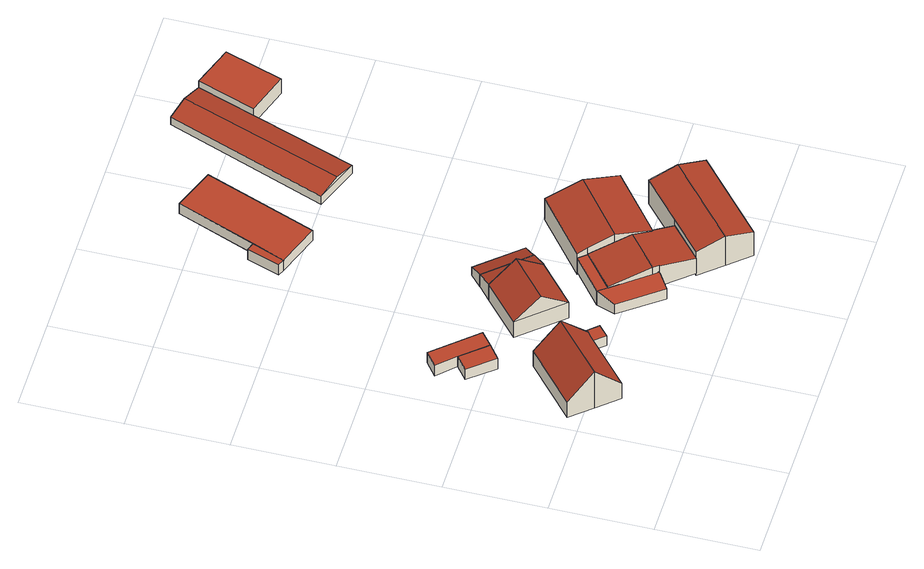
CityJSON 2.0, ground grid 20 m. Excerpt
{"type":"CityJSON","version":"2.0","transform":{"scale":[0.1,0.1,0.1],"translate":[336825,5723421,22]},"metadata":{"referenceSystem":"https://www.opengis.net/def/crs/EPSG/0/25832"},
"CityObjects":{
"building1":{"type":"Building","attributes":{"Geometrietyp2DReferenz":"3000","Gemeindeschluessel":"05170048","function":"31001_1010","roofType":"3100","measuredHeight":9.51},"address":[{"country":"Germany","locality":"Wesel","thoroughfareNumber":"27","thoroughfareName":"Willy-Brandt-Straße"}],"geometry":[{"type":"Solid","lod":"2","boundaries":[[[[0,1,2,3]],[[4,5,1,0]],[[6,7,5,4]],[[8,9,7,6]],[[10,11,9,8]],[[12,13,11,10]],[[14,15,13,12]],[[3,2,15,14]],[[3,14,12,10,8,0]],[[6,4,0,8]],[[1,5,7,9,11,13,15,2]]]],"semantics":{"surfaces":[{"type":"WallSurface"},{"type":"RoofSurface"},{"type":"GroundSurface"}],"values":[[0,0,0,0,0,0,0,0,1,1,2]]}}]},
"building2":{"type":"Building","attributes":{"Geometrietyp2DReferenz":"3000","Gemeindeschluessel":"05170048","function":"31001_2720","roofType":"1000","measuredHeight":2.78},"address":[{"country":"Germany","locality":"Wesel","thoroughfareNumber":"27","thoroughfareName":"Willy-Brandt-Straße"}],"geometry":[{"type":"Solid","lod":"2","boundaries":[[[[16,17,18,19]],[[20,21,17,16]],[[22,23,21,20]],[[19,18,23,22]],[[20,16,19,22]],[[17,21,23,18]]]],"semantics":{"surfaces":[{"type":"WallSurface"},{"type":"RoofSurface"},{"type":"GroundSurface"}],"values":[[0,0,0,0,1,2]]}}]},
"building3":{"type":"Building","attributes":{"Geometrietyp2DReferenz":"3000","Gemeindeschluessel":"05170048","function":"51009_1610","roofType":"1000","measuredHeight":2.78},"geometry":[{"type":"Solid","lod":"2","boundaries":[[[[24,25,26,27]],[[22,23,25,24]],[[20,21,23,22]],[[28,29,21,20]],[[27,26,29,28]],[[20,22,24,27,28]],[[25,23,21,29,26]]]],"semantics":{"surfaces":[{"type":"WallSurface"},{"type":"RoofSurface"},{"type":"GroundSurface"}],"values":[[0,0,0,0,0,1,2]]}}]},
"building4":{"type":"Building","attributes":{"Geometrietyp2DReferenz":"3000","Gemeindeschluessel":"05170048","function":"31001_2723","roofType":"1000","measuredHeight":2.58},"address":[{"country":"Germany","locality":"Wesel","thoroughfareNumber":"27","thoroughfareName":"Willy-Brandt-Straße"}],"geometry":[{"type":"Solid","lod":"2","boundaries":[[[[30,31,32,33]],[[34,35,31,30]],[[36,37,35,34]],[[38,39,37,36]],[[40,41,39,38]],[[33,32,41,40]],[[38,36,34,30,33,40]],[[31,35,37,39,41,32]]]],"semantics":{"surfaces":[{"type":"WallSurface"},{"type":"RoofSurface"},{"type":"GroundSurface"}],"values":[[0,0,0,0,0,0,1,2]]}}]},
"building5":{"type":"Building","attributes":{"Geometrietyp2DReferenz":"3000","Gemeindeschluessel":"05170048","function":"31001_2720","roofType":"3100","measuredHeight":8.32},"address":[{"country":"Germany","locality":"Wesel","thoroughfareNumber":"27","thoroughfareName":"Willy-Brandt-Straße"}],"geometry":[{"type":"Solid","lod":"2","boundaries":[[[[42,43,44,45]],[[46,47,43,42]],[[48,49,47,46]],[[45,44,49,48]],[[42,50,46]],[[48,51,45]],[[45,51,50,42]],[[46,50,51,48]],[[43,47,49,44]]]],"semantics":{"surfaces":[{"type":"WallSurface"},{"type":"RoofSurface"},{"type":"GroundSurface"}],"values":[[0,0,0,0,0,0,1,1,2]]}}]},
"building6":{"type":"Building","attributes":{"Gemeindeschluessel":"05170048","Geometrietyp2DReferenz":"3000","function":"51009_1610"},"children":["building6-1","building6-2"]},
"building6-1":{"type":"BuildingPart","attributes":{"roofType":"2100","measuredHeight":3.65},"parents":["building6"],"geometry":[{"type":"Solid","lod":"2","boundaries":[[[[52,53,54,55]],[[56,57,53,52]],[[58,59,57,56]],[[60,61,59,58]],[[55,54,62,63]],[[60,58,56,52,55,63]],[[53,57,59,61,62,54]],[[63,62,61,60]]]],"semantics":{"surfaces":[{"type":"WallSurface"},{"type":"RoofSurface"},{"type":"GroundSurface"},{"type":"ClosureSurface"}],"values":[[0,0,0,0,0,1,2,3]]}}]},
"building6-2":{"type":"BuildingPart","attributes":{"roofType":"1000","measuredHeight":3.65},"parents":["building6"],"geometry":[{"type":"Solid","lod":"2","boundaries":[[[[64,65,61,60]],[[66,67,65,64]],[[63,62,67,66]],[[66,64,60,63]],[[65,67,62,61]],[[60,61,62,63]]]],"semantics":{"surfaces":[{"type":"WallSurface"},{"type":"RoofSurface"},{"type":"GroundSurface"},{"type":"ClosureSurface"}],"values":[[0,0,0,1,2,3]]}}]},
"building7":{"type":"Building","attributes":{"Geometrietyp2DReferenz":"3000","Gemeindeschluessel":"05170048","function":"31001_2720","roofType":"2100","measuredHeight":4.21},"address":[{"country":"Germany","locality":"Wesel","thoroughfareNumber":"27","thoroughfareName":"Willy-Brandt-Straße"}],"geometry":[{"type":"Solid","lod":"2","boundaries":[[[[68,69,49,70]],[[71,72,69,68]],[[73,74,72,71]],[[75,44,74,73]],[[70,49,44,75]],[[73,71,68,70,75]],[[69,72,74,44,49]]]],"semantics":{"surfaces":[{"type":"WallSurface"},{"type":"RoofSurface"},{"type":"GroundSurface"}],"values":[[0,0,0,0,0,1,2]]}}]},
"building8":{"type":"Building","attributes":{"Geometrietyp2DReferenz":"3000","Gemeindeschluessel":"05170048","function":"31001_2720","roofType":"3100","measuredHeight":5.49},"address":[{"country":"Germany","locality":"Wesel","thoroughfareNumber":"27","thoroughfareName":"Willy-Brandt-Straße"}],"geometry":[{"type":"Solid","lod":"2","boundaries":[[[[76,77,78,79]],[[80,81,77,76]],[[82,83,81,80]],[[84,85,83,82]],[[86,53,85,84]],[[87,54,53,86]],[[88,89,54,87]],[[90,62,89,88]],[[91,67,62,90]],[[79,78,67,91]],[[91,90,88,79]],[[87,86,84,82,80,76,79,88]],[[77,81,83,85,53,54,89,62,67,78]]]],"semantics":{"surfaces":[{"type":"WallSurface"},{"type":"RoofSurface"},{"type":"GroundSurface"}],"values":[[0,0,0,0,0,0,0,0,0,0,1,1,2]]}}]},
"building9":{"type":"Building","attributes":{"Geometrietyp2DReferenz":"3000","Gemeindeschluessel":"05170048","function":"31001_2720","roofType":"2100","measuredHeight":3.1},"address":[{"country":"Germany","locality":"Wesel","thoroughfareNumber":"27","thoroughfareName":"Willy-Brandt-Straße"}],"geometry":[{"type":"Solid","lod":"2","boundaries":[[[[92,93,94,68]],[[95,96,93,92]],[[71,97,96,95]],[[68,94,97,71]],[[95,92,68,71]],[[93,96,97,94]]]],"semantics":{"surfaces":[{"type":"WallSurface"},{"type":"RoofSurface"},{"type":"GroundSurface"}],"values":[[0,0,0,0,1,2]]}}]},
"building10":{"type":"Building","attributes":{"Geometrietyp2DReferenz":"3000","Gemeindeschluessel":"05170048","function":"31001_2720","roofType":"3100","measuredHeight":7.53},"address":[{"country":"Germany","locality":"Wesel","thoroughfareNumber":"27","thoroughfareName":"Willy-Brandt-Straße"}],"geometry":[{"type":"Solid","lod":"2","boundaries":[[[[98,99,100,101]],[[102,103,99,98]],[[104,105,103,102]],[[106,107,105,104]],[[108,109,107,106]],[[110,111,109,108]],[[112,113,111,110]],[[101,100,113,112]],[[106,104,102,98,108]],[[101,112,110,108,98]],[[99,103,105,107,109,111,113,100]]]],"semantics":{"surfaces":[{"type":"WallSurface"},{"type":"RoofSurface"},{"type":"GroundSurface"}],"values":[[0,0,0,0,0,0,0,0,1,1,2]]}}]},
"building11":{"type":"Building","attributes":{"Geometrietyp2DReferenz":"3000","Gemeindeschluessel":"05170048","function":"31001_2720","roofType":"3100","measuredHeight":7.69},"address":[{"country":"Germany","locality":"Wesel","thoroughfareNumber":"27","thoroughfareName":"Willy-Brandt-Straße"}],"geometry":[{"type":"Solid","lod":"2","boundaries":[[[[114,115,116,117]],[[118,119,115,114]],[[120,121,119,118]],[[122,123,121,120]],[[124,125,123,122]],[[126,127,125,124]],[[117,116,127,126]],[[120,118,114,117,122]],[[126,124,122,117]],[[115,119,121,123,125,127,116]]]],"semantics":{"surfaces":[{"type":"WallSurface"},{"type":"RoofSurface"},{"type":"GroundSurface"}],"values":[[0,0,0,0,0,0,0,1,1,2]]}}]},
"building12":{"type":"Building","attributes":{"Gemeindeschluessel":"05170048","Geometrietyp2DReferenz":"3000","function":"51009_1610"},"children":["building12-1","building12-2"]},
"building12-1":{"type":"BuildingPart","attributes":{"roofType":"1000","measuredHeight":2.54},"parents":["building12"],"geometry":[{"type":"MultiSurface","lod":"2","boundaries":[[[128,129,130,131]],[[132,133,129,128]],[[134,135,133,132]],[[132,128,131,134]],[[129,133,135,130]],[[136,131,130,137]],[[136,137,135,134]]],"semantics":{"surfaces":[{"type":"WallSurface"},{"type":"RoofSurface"},{"type":"GroundSurface"},{"type":"ClosureSurface"}],"values":[0,0,0,1,2,0,3]}}]},
"building12-2":{"type":"BuildingPart","attributes":{"roofType":"1000","measuredHeight":2.54},"parents":["building12"],"geometry":[{"type":"Solid","lod":"2","boundaries":[[[[136,137,138,139]],[[140,141,135,134]],[[139,138,141,140]],[[134,136,139,140]],[[137,135,141,138]],[[134,135,137,136]]]],"semantics":{"surfaces":[{"type":"WallSurface"},{"type":"RoofSurface"},{"type":"GroundSurface"},{"type":"ClosureSurface"}],"values":[[0,0,0,1,2,3]]}}]},
"building13":{"type":"Building","attributes":{"Gemeindeschluessel":"05170048","Geometrietyp2DReferenz":"3000","function":"51009_1610"},"children":["building13-1","building13-2"]},
"building13-1":{"type":"BuildingPart","attributes":{"roofType":"3100","measuredHeight":3.13},"parents":["building13"],"geometry":[{"type":"MultiSurface","lod":"2","boundaries":[[[142,143,144,145]],[[146,147,143,142]],[[145,144,148,149]],[[142,150,146]],[[149,151,145]],[[145,151,150,142]],[[146,150,151,149]],[[143,147,148,144]],[[152,149,148,153]],[[146,152,153,147]]],"semantics":{"surfaces":[{"type":"WallSurface"},{"type":"RoofSurface"},{"type":"GroundSurface"},{"type":"ClosureSurface"}],"values":[0,0,0,0,0,1,1,2,0,3]}}]},
"building13-2":{"type":"BuildingPart","attributes":{"roofType":"1000","measuredHeight":3.77},"parents":["building13"],"geometry":[{"type":"MultiSurface","lod":"2","boundaries":[[[154,155,156,157]],[[158,153,155,154]],[[157,156,147,159]],[[158,154,157,159]],[[155,153,147,156]],[[158,159,146,152]],[[152,146,147,153]]],"semantics":{"surfaces":[{"type":"WallSurface"},{"type":"RoofSurface"},{"type":"GroundSurface"},{"type":"ClosureSurface"}],"values":[0,0,0,1,2,0,3]}}]}
},
"vertices":[
[40,178,123],[40,178,28],[76,137,28],[76,137,68],[4,220,68],[4,220,28],[112,314,68],[112,314,28],[148,272,123],[148,272,28],[183,231,70],[183,231,28],[184,230,68],[184,230,28],[174,222,68],[174,222,28],
[48,425,53],[48,425,26],[90,375,26],[90,375,53],[76,447,53],[76,447,26],[119,397,53],[119,397,26],
[146,419,53],[146,419,26],[71,503,26],[71,503,53],[43,481,53],[43,481,26],
[183,231,56],[183,231,30],[184,230,30],[184,230,56],[195,241,56],[195,241,30],[216,217,56],[216,217,30],[195,198,56],[195,198,30],[174,222,56],[174,222,30],
[245,283,69],[245,283,28],[325,353,28],[325,353,69],[172,367,69],[172,367,28],[251,436,69],[251,436,28],[208,325,111],[288,394,111],
[366,145,64],[366,145,28],[367,146,28],[367,146,65],[339,124,54],[339,124,28],[277,205,54],[277,205,28],[290,243,65],[290,243,28],[303,226,28],[303,226,65],
[361,299,65],[361,299,28],[374,283,65],[374,283,28],
[280,461,58],[280,461,28],[251,436,70],[353,379,58],[353,379,28],[354,378,58],[354,378,28],[325,353,70],
[453,182,75],[453,182,28],[428,214,28],[428,214,83],[455,183,75],[455,183,28],[484,149,67],[484,149,28],[415,89,67],[415,89,28],[366,145,81],[367,146,81],[358,156,83],[358,156,28],[303,226,67],[374,283,67],
[304,483,47],[304,483,27],[280,461,27],[377,401,47],[377,401,27],[353,379,27],
[407,241,96],[407,241,21],[453,182,21],[453,182,76],[374,283,82],[374,283,21],[361,299,76],[361,299,21],[479,393,76],[479,393,21],[525,334,96],[525,334,21],[571,276,76],[571,276,21],[455,183,76],[455,183,21],
[415,89,84],[415,89,22],[453,45,22],[453,45,99],[484,149,84],[484,149,22],[566,220,84],[566,220,22],[604,176,99],[604,176,22],[642,133,84],[642,133,22],[491,2,84],[491,2,22],
[412,1010,35],[412,1010,9],[328,1041,9],[328,1041,35],[327,789,35],[327,789,9],[241,820,35],[241,820,9],[267,885,35],[267,885,9],
[250,891,9],[250,891,35],[227,826,35],[227,826,9],
[547,1117,21],[547,1117,0],[427,800,0],[427,800,21],[631,1088,21],[631,1088,0],[516,766,0],[516,766,21],[589,1103,31],[472,783,31],[590,973,21],[590,973,0],
[676,944,38],[676,944,0],[715,1059,0],[715,1059,38],[590,973,38],[631,1088,38]
]}
